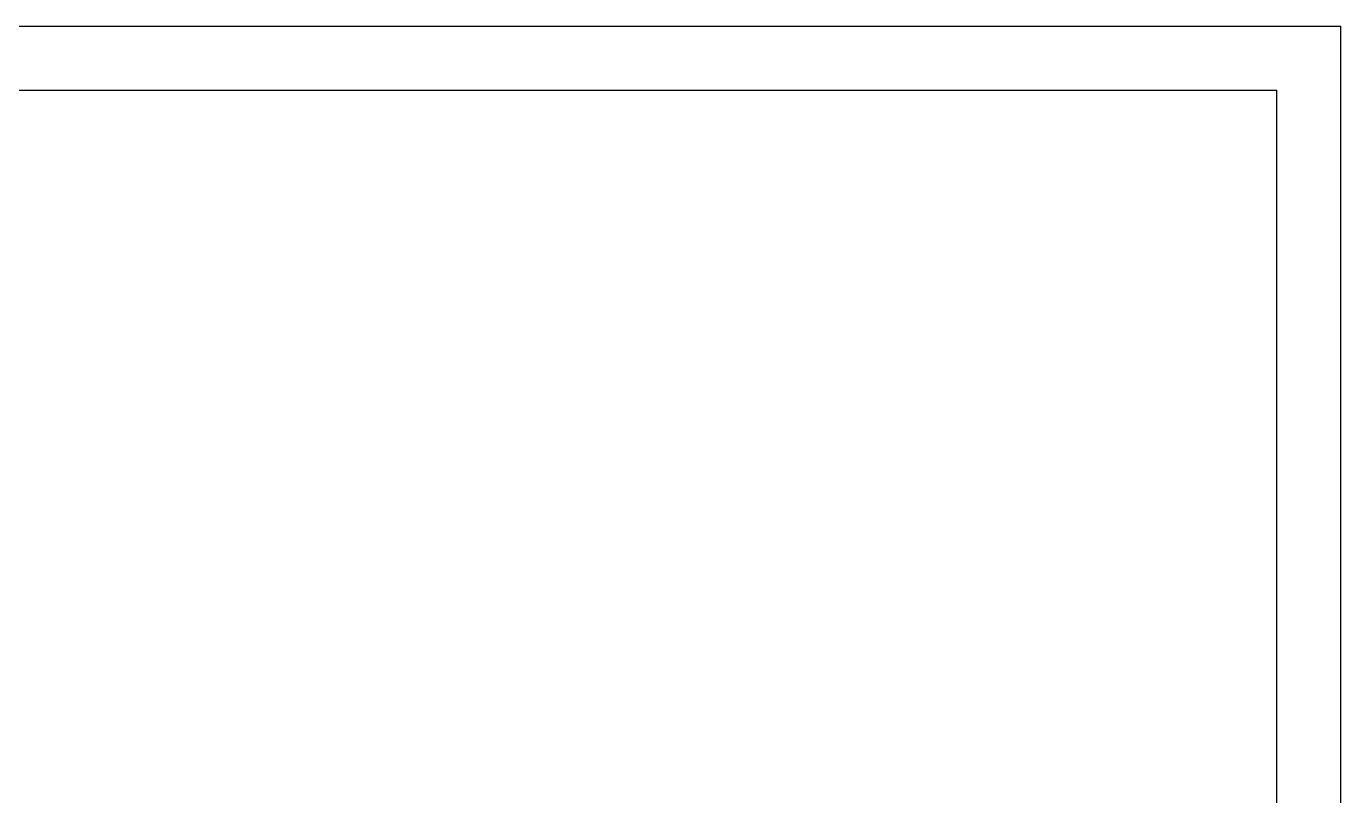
# Model space of a CAD drawing. Header units: millimetres. Extents: x -5786 to 4989, y -422 to 1165.
# Drawn here: x -1089 to -433, y 740 to 1124 of the extents above; entities that cross this region are included whole.
import ezdxf

# ---------------------------------------------------------------- set-up
doc = ezdxf.new("R2010")
doc.units = ezdxf.units.MM
doc.layers.add('AM_0', color=7, linetype='Continuous', lineweight=50)
doc.layers.add('RAHM2', color=1, linetype='Continuous')
doc.layers.add('小件分拣机', color=7, linetype='Continuous')
doc.styles.add('-宋体', font='', dxfattribs={"width": 0.8})
doc.styles.get('-宋体').set_extended_font_data('SimSun')

# ---------------------------------------------------------------- blocks, each defined once
blk = doc.blocks.new('A$C0ED27135')
at = {"layer": 'RAHM2', "color": 5}
for p in [(0, 28898), (43594, 0)]:
    blk.add_line(p, (43594, 28898), dxfattribs=at)
at = {"layer": '小件分拣机', "color": 1, "lineweight": -3}
for p in [(2995, 28299), (42995, 599)]:
    blk.add_line(p, (42995, 28299), dxfattribs=at)
at = {"layer": 'AM_0', "style": '-宋体', "width": 0.8}
for tag, p, height in [('客户名称', (33203, 2356), 500), ('设计', (29406, 1974), 150), ('设备名称', (38232, 1627), 200), ('校对', (29401, 1583), 150), ('版本', (38232, 850), 200), ('日期', (31785, 721), 150), ('张数', (34111, 739), 150), ('当前页', (36691, 739), 150)]:
    blk.add_attdef(tag, p, '', height=height, dxfattribs=at)

msp = doc.modelspace()

# ---------------------------------------------------------------- block references
at = {"layer": 'AM_0', "lineweight": -3, "xscale": 0.05318677324316071, "yscale": 0.05318677324316071, "zscale": 0.05318677324316071}
msp.add_blockref('A$C0ED27135', (-2751.66, -412.74), dxfattribs=at)

doc.saveas('drawing.dxf')
